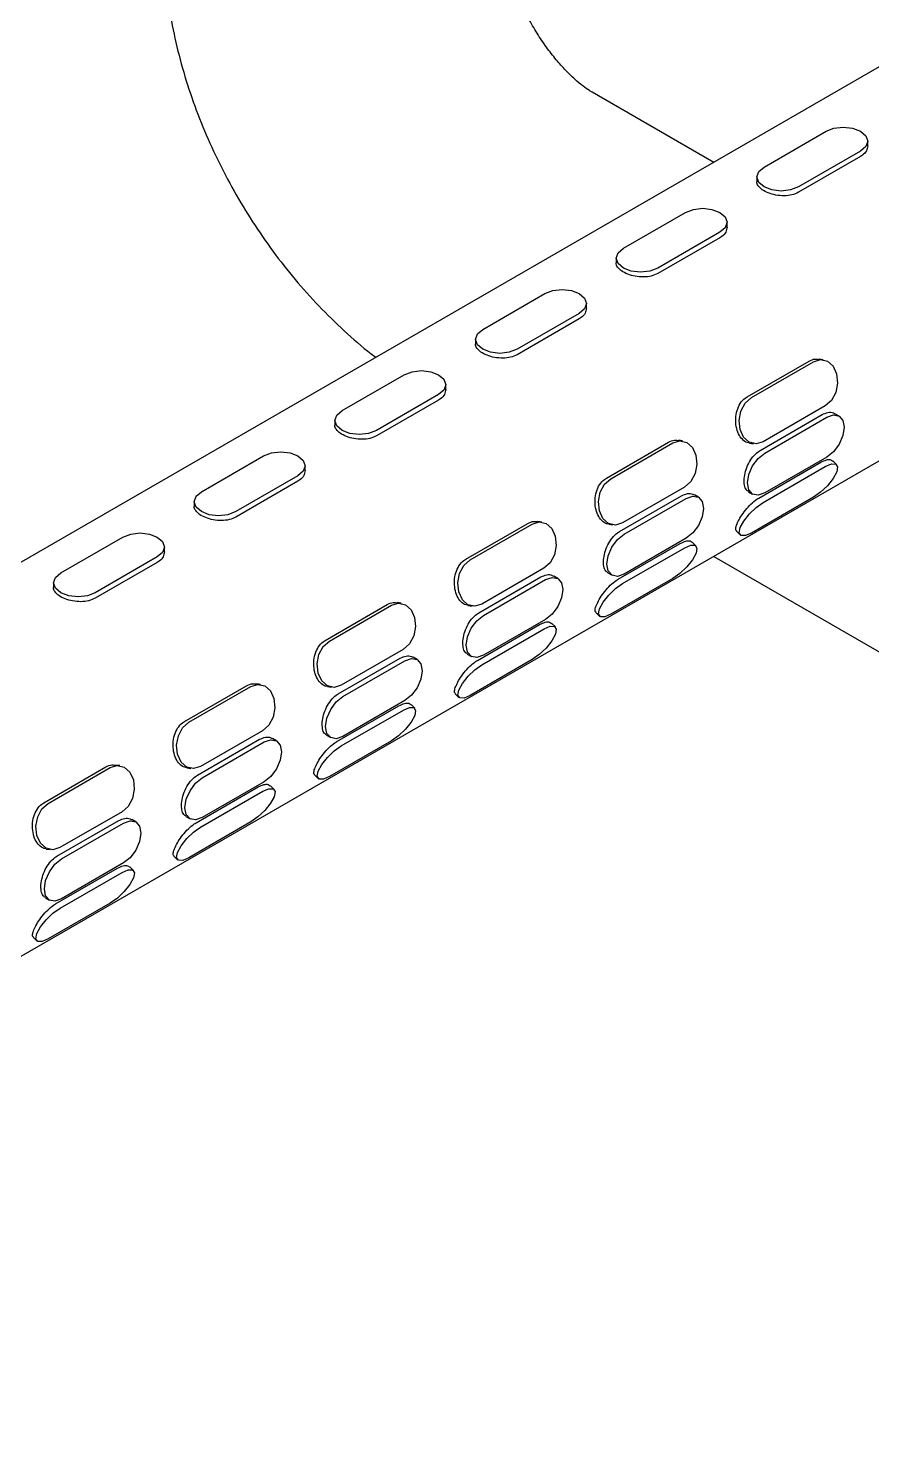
# Model space of a CAD drawing. Extents: x -1084 to 1049, y -151 to 450.
# Drawn here: x -523.1 to -487, y 298.6 to 358.5 of the extents above; entities that cross this region are included whole.
import ezdxf

# ---------------------------------------------------------------- set-up
doc = ezdxf.new("R2010")
doc.units = 0
doc.header["$LTSCALE"] = 23.1
doc.header["$MEASUREMENT"] = 0
doc.layers.get('0').update_dxf_attribs({"linetype": 'CONTINUOUS'})

msp = doc.modelspace()

# ---------------------------------------------------------------- linework, layer by layer
at = {"color": 7, "linetype": 'Continuous', "lineweight": 25}
for p, q in [((-485.02756, 357.77315), (-657.6622, 258.11329)), ((-493.76031, 352.73184), (-498.9483, 355.7268)), ((-491.60983, 352.53329), (-488.95845, 354.06391)), ((-487.18023, 353.43976), (-487.18039, 353.64035)), ((-487.48546, 353.21513), (-490.13684, 351.68452)), ((-487.48527, 352.98387), (-490.13666, 351.45326)), ((-491.9149, 352.10808), (-491.91474, 351.90749)), ((-497.61964, 349.06391), (-494.96825, 350.59452)), ((-493.19004, 349.97037), (-493.1902, 350.17096)), ((-493.49526, 349.74574), (-496.14665, 348.21513)), ((-493.49508, 349.51448), (-496.14646, 347.98387)), ((-497.92471, 348.63869), (-497.92455, 348.4381)), ((-503.62945, 345.59452), (-500.97806, 347.12513)), ((-499.19984, 346.50099), (-499.2, 346.70157)), ((-499.50507, 346.27636), (-502.15645, 344.74574)), ((-499.50488, 346.04509), (-502.15627, 344.51448)), ((-650.37186, 245.48467), (-477.73722, 345.14453)), ((-503.93451, 345.1693), (-503.93435, 344.96871)), ((-492.33754, 342.71125), (-489.68615, 344.24186)), ((-492.14949, 342.68195), (-489.49811, 344.21257)), ((-489.08525, 344.29701), (-489.25953, 344.32416)), ((-509.63925, 342.12513), (-506.98787, 343.65574)), ((-505.51488, 342.80697), (-508.16626, 341.27636)), ((-505.20965, 343.0316), (-505.20981, 343.23219)), ((-505.51469, 342.5757), (-508.16608, 341.04509)), ((-488.99304, 342.32316), (-491.64443, 340.79255)), ((-509.94432, 341.69991), (-509.94416, 341.49933)), ((-491.77635, 340.42389), (-489.12497, 341.9545)), ((-491.57617, 340.30854), (-488.92479, 341.83915)), ((-488.40409, 341.89074), (-488.5779, 341.9909)), ((-498.34734, 339.24186), (-495.69596, 340.77247)), ((-498.1593, 339.21257), (-495.50791, 340.74318)), ((-495.09506, 340.82762), (-495.26933, 340.85477)), ((-492.23156, 340.73525), (-492.05729, 340.7081)), ((-515.64906, 338.65574), (-512.99767, 340.18636)), ((-511.21946, 339.56221), (-511.21962, 339.7628)), ((-491.83053, 338.38854), (-489.17915, 339.91915)), ((-491.64236, 338.20105), (-488.99098, 339.73166)), ((-488.92343, 340.13741), (-491.57482, 338.6068)), ((-488.50708, 339.81508), (-488.66447, 339.97191)), ((-511.52468, 339.33758), (-514.17607, 337.80697)), ((-511.5245, 339.10632), (-514.17588, 337.57571)), ((-495.00285, 338.85377), (-497.65423, 337.32316)), ((-494.4139, 338.42136), (-494.58771, 338.52151)), ((-492.26933, 338.65537), (-492.09552, 338.55521)), ((-515.95412, 338.23053), (-515.95397, 338.02994)), ((-497.78616, 336.9545), (-495.13477, 338.48511)), ((-497.58598, 336.83915), (-494.93459, 338.36977)), ((-489.4935, 338.42285), (-492.14488, 336.89224)), ((-501.10486, 337.35824), (-501.27914, 337.38539)), ((-521.65886, 335.18636), (-519.00748, 336.71697)), ((-504.35715, 335.77247), (-501.70576, 337.30309)), ((-504.16911, 335.74318), (-501.51772, 337.27379)), ((-498.24137, 337.26586), (-498.06709, 337.23871)), ((-492.78618, 336.96564), (-492.62878, 336.80881)), ((-517.22926, 336.09282), (-517.22942, 336.29341)), ((-497.84034, 334.91915), (-495.18895, 336.44976)), ((-497.65217, 334.73166), (-495.00079, 336.26227)), ((-494.93324, 336.66803), (-497.58462, 335.13742)), ((-494.51688, 336.3457), (-494.67427, 336.50252)), ((-517.53449, 335.86819), (-520.18587, 334.33758)), ((-517.5343, 335.63693), (-520.18569, 334.10632)), ((-493.76031, 335.8946), (-480.01939, 327.96213)), ((-503.79596, 333.48511), (-501.14458, 335.01573)), ((-501.01266, 335.38438), (-503.66404, 333.85377)), ((-500.4237, 334.95197), (-500.59751, 335.05212)), ((-498.27913, 335.18598), (-498.10532, 335.08583)), ((-495.5033, 334.95346), (-498.15469, 333.42285)), ((-521.96393, 334.76114), (-521.96377, 334.56055)), ((-503.59579, 333.36977), (-500.9444, 334.90038)), ((-510.36696, 332.30309), (-507.71557, 333.8337)), ((-510.17891, 332.27379), (-507.52753, 333.8044)), ((-507.11467, 333.88885), (-507.28895, 333.916)), ((-504.25118, 333.79648), (-504.0769, 333.76933)), ((-500.94305, 333.19864), (-503.59443, 331.66803)), ((-498.79598, 333.49625), (-498.63859, 333.33943)), ((-503.85014, 331.44976), (-501.19876, 332.98037)), ((-503.66198, 331.26227), (-501.01059, 332.79289)), ((-500.52669, 332.87631), (-500.68408, 333.03313)), ((-509.80577, 330.01573), (-507.15439, 331.54634)), ((-507.02246, 331.915), (-509.67385, 330.38438)), ((-509.60559, 329.90038), (-506.95421, 331.43099)), ((-506.43351, 331.48258), (-506.60732, 331.58273)), ((-504.28894, 331.71659), (-504.11513, 331.61644)), ((-501.51311, 331.48407), (-504.1645, 329.95346)), ((-516.37676, 328.8337), (-513.72538, 330.36431)), ((-516.18872, 328.8044), (-513.53733, 330.33502)), ((-513.12448, 330.41946), (-513.29875, 330.44661)), ((-510.26098, 330.32709), (-510.08671, 330.29994)), ((-506.95285, 329.72925), (-509.60424, 328.19864)), ((-506.5365, 329.40692), (-506.69389, 329.56374)), ((-504.80579, 330.02686), (-504.6484, 329.87004)), ((-509.85995, 327.98037), (-507.20857, 329.51099)), ((-509.67178, 327.79289), (-507.0204, 329.3235)), ((-513.03227, 328.44561), (-515.68365, 326.915)), ((-515.81558, 326.54634), (-513.16419, 328.07695)), ((-515.6154, 326.43099), (-512.96401, 327.9616)), ((-512.44332, 328.01319), (-512.61713, 328.11335)), ((-510.29875, 328.2472), (-510.12494, 328.14705)), ((-507.52292, 328.01469), (-510.1743, 326.48407)), ((-522.38657, 325.36431), (-519.73518, 326.89492)), ((-522.19853, 325.33502), (-519.54714, 326.86563)), ((-519.13428, 326.95007), (-519.30856, 326.97722)), ((-516.27079, 326.8577), (-516.09651, 326.83055)), ((-510.81559, 326.55747), (-510.6582, 326.40065)), ((-515.86976, 324.51099), (-513.21837, 326.0416)), ((-512.96266, 326.25986), (-515.61404, 324.72925)), ((-512.5463, 325.93753), (-512.70369, 326.09436)), ((-515.68159, 324.3235), (-513.0302, 325.85411)), ((-519.04208, 324.97622), (-521.69346, 323.44561)), ((-516.30855, 324.77782), (-516.13474, 324.67766)), ((-521.82538, 323.07695), (-519.174, 324.60756)), ((-521.62521, 322.9616), (-518.97382, 324.49222)), ((-518.45312, 324.54381), (-518.62693, 324.64396)), ((-513.53272, 324.5453), (-516.18411, 323.01469)), ((-522.2806, 323.38831), (-522.10632, 323.36116)), ((-516.8254, 323.08809), (-516.66801, 322.93126)), ((-521.87956, 321.0416), (-519.22818, 322.57221)), ((-521.6914, 320.85411), (-519.04001, 322.38472)), ((-518.97247, 322.79048), (-521.62385, 321.25987)), ((-518.55611, 322.46815), (-518.7135, 322.62497)), ((-522.31836, 321.30843), (-522.14455, 321.20828)), ((-519.54253, 321.07591), (-522.19392, 319.5453)), ((-522.83521, 319.6187), (-522.67782, 319.46188))]:
    msp.add_line(p, q, dxfattribs=at)
at = {"color": 7, "linetype": 'Continuous', "lineweight": 25, "flags": 128}
for points in [[(-488.95845, 354.06391), (-488.62054, 354.19431), (-488.22195, 354.24025), (-487.82336, 354.19473), (-487.48546, 354.06469), (-487.25967, 353.86992), (-487.18039, 353.64007), (-487.25967, 353.41014), (-487.48546, 353.21513)], [(-490.13684, 351.68452), (-490.47475, 351.55412), (-490.87334, 351.50818), (-491.27193, 351.55369), (-491.60983, 351.68374), (-491.83561, 351.87851), (-491.9149, 352.10835), (-491.83561, 352.33828), (-491.60983, 352.53329)], [(-494.96825, 350.59452), (-494.63035, 350.72492), (-494.23176, 350.77086), (-493.83317, 350.72534), (-493.49526, 350.5953), (-493.26948, 350.40053), (-493.1902, 350.17068), (-493.26948, 349.94075), (-493.49526, 349.74574)], [(-496.14665, 348.21513), (-496.48455, 348.08473), (-496.88314, 348.03879), (-497.28173, 348.08431), (-497.61964, 348.21435), (-497.84542, 348.40912), (-497.92471, 348.63897), (-497.84542, 348.8689), (-497.61964, 349.06391)], [(-500.97806, 347.12513), (-500.64015, 347.25553), (-500.24156, 347.30147), (-499.84298, 347.25596), (-499.50507, 347.12591), (-499.27929, 346.93114), (-499.2, 346.7013), (-499.27929, 346.47137), (-499.50507, 346.27636)], [(-502.15645, 344.74574), (-502.49436, 344.61534), (-502.89295, 344.5694), (-503.29154, 344.61492), (-503.62945, 344.74496), (-503.85523, 344.93973), (-503.93451, 345.16958), (-503.85523, 345.39951), (-503.62945, 345.59452)], [(-489.49811, 344.21257), (-489.19704, 344.30336), (-488.90336, 344.23651), (-488.66178, 344.02219), (-488.50908, 343.69303), (-488.4685, 343.29915), (-488.54623, 342.9005), (-488.73042, 342.55777), (-488.99304, 342.32316)], [(-506.98787, 343.65574), (-506.64996, 343.78614), (-506.25137, 343.83208), (-505.85278, 343.78657), (-505.51487, 343.65653), (-505.28909, 343.46176), (-505.20981, 343.23191), (-505.28909, 343.00198), (-505.51488, 342.80697)], [(-508.16626, 341.27636), (-508.50417, 341.14596), (-508.90276, 341.10002), (-509.30134, 341.14553), (-509.63925, 341.27557), (-509.86503, 341.47034), (-509.94432, 341.70019), (-509.86503, 341.93012), (-509.63925, 342.12513)], [(-491.64443, 340.79255), (-491.9455, 340.70175), (-492.23917, 340.7686), (-492.48075, 340.98292), (-492.63346, 341.31208), (-492.67403, 341.70597), (-492.59631, 342.10462), (-492.41212, 342.44734), (-492.14949, 342.68195)], [(-488.92479, 341.83915), (-488.64289, 341.93709), (-488.40381, 341.89058), (-488.24394, 341.7067), (-488.18761, 341.41345), (-488.24342, 341.05548), (-488.40285, 340.68727), (-488.64164, 340.36489), (-488.92343, 340.13741)], [(-512.99767, 340.18636), (-512.65977, 340.31676), (-512.26118, 340.3627), (-511.86259, 340.31718), (-511.52468, 340.18714), (-511.2989, 339.99237), (-511.21962, 339.76252), (-511.2989, 339.53259), (-511.52468, 339.33758)], [(-495.50791, 340.74318), (-495.20685, 340.83397), (-494.91317, 340.76712), (-494.67159, 340.5528), (-494.51889, 340.22364), (-494.47831, 339.82976), (-494.55603, 339.43111), (-494.74023, 339.08839), (-495.00285, 338.85377)], [(-491.57482, 338.6068), (-491.85671, 338.50887), (-492.0958, 338.55538), (-492.25567, 338.73925), (-492.31199, 339.0325), (-492.25619, 339.39048), (-492.09676, 339.75869), (-491.85797, 340.08107), (-491.57617, 340.30854)], [(-488.99098, 339.73166), (-488.72826, 339.84455), (-488.54379, 339.84063), (-488.46565, 339.72049), (-488.50574, 339.50243), (-488.65796, 339.21963), (-488.89912, 338.91516), (-489.19253, 338.63537), (-489.4935, 338.42285)], [(-497.65423, 337.32316), (-497.9553, 337.23236), (-498.24898, 337.29921), (-498.49056, 337.51353), (-498.64326, 337.84269), (-498.68384, 338.23658), (-498.60612, 338.63523), (-498.42192, 338.97795), (-498.1593, 339.21257)], [(-514.17607, 337.80697), (-514.51397, 337.67657), (-514.91256, 337.63063), (-515.31115, 337.67614), (-515.64906, 337.80619), (-515.87484, 338.00096), (-515.95413, 338.2308), (-515.87484, 338.46073), (-515.64906, 338.65574)], [(-494.93459, 338.36977), (-494.6527, 338.4677), (-494.41362, 338.42119), (-494.25374, 338.23732), (-494.19742, 337.94407), (-494.25322, 337.58609), (-494.41266, 337.21788), (-494.65145, 336.8955), (-494.93324, 336.66803)], [(-492.14488, 336.89224), (-492.4076, 336.77934), (-492.59207, 336.78327), (-492.67021, 336.90341), (-492.63012, 337.12147), (-492.4779, 337.40427), (-492.23674, 337.70874), (-491.94333, 337.98853), (-491.64236, 338.20105)], [(-501.51772, 337.27379), (-501.21665, 337.36459), (-500.92298, 337.29773), (-500.6814, 337.08342), (-500.52869, 336.75426), (-500.48811, 336.36037), (-500.56584, 335.96172), (-500.75003, 335.619), (-501.01266, 335.38438)], [(-519.00748, 336.71697), (-518.66957, 336.84737), (-518.27098, 336.89331), (-517.8724, 336.84779), (-517.53449, 336.71775), (-517.30871, 336.52298), (-517.22942, 336.29313), (-517.30871, 336.0632), (-517.53449, 335.86819)], [(-497.58462, 335.13742), (-497.86652, 335.03948), (-498.1056, 335.08599), (-498.26548, 335.26986), (-498.3218, 335.56311), (-498.266, 335.92109), (-498.10656, 336.2893), (-497.86777, 336.61168), (-497.58598, 336.83915)], [(-495.00079, 336.26227), (-494.73807, 336.37517), (-494.5536, 336.37124), (-494.47546, 336.2511), (-494.51555, 336.03304), (-494.66776, 335.75024), (-494.90893, 335.44577), (-495.20233, 335.16598), (-495.5033, 334.95346)], [(-503.66404, 333.85377), (-503.96511, 333.76298), (-504.25879, 333.82983), (-504.50037, 334.04415), (-504.65307, 334.3733), (-504.69365, 334.76719), (-504.61592, 335.16584), (-504.43173, 335.50856), (-504.16911, 335.74318)], [(-520.18587, 334.33758), (-520.52378, 334.20718), (-520.92237, 334.16124), (-521.32096, 334.20676), (-521.65887, 334.3368), (-521.88465, 334.53157), (-521.96393, 334.76142), (-521.88465, 334.99135), (-521.65886, 335.18636)], [(-500.9444, 334.90038), (-500.66251, 334.99831), (-500.42342, 334.9518), (-500.26355, 334.76793), (-500.20723, 334.47468), (-500.26303, 334.1167), (-500.42246, 333.74849), (-500.66125, 333.42611), (-500.94305, 333.19864)], [(-498.15469, 333.42285), (-498.41741, 333.30996), (-498.60188, 333.31388), (-498.68002, 333.43402), (-498.63993, 333.65209), (-498.48771, 333.93488), (-498.24654, 334.23935), (-497.95314, 334.51914), (-497.65217, 334.73166)], [(-507.52753, 333.8044), (-507.22646, 333.8952), (-506.93278, 333.82835), (-506.6912, 333.61403), (-506.5385, 333.28487), (-506.49792, 332.89098), (-506.57565, 332.49233), (-506.75984, 332.14961), (-507.02246, 331.915)], [(-503.59443, 331.66803), (-503.87633, 331.57009), (-504.11541, 331.6166), (-504.27528, 331.80048), (-504.3316, 332.09373), (-504.2758, 332.4517), (-504.11637, 332.81991), (-503.87758, 333.14229), (-503.59579, 333.36977)], [(-501.01059, 332.79289), (-500.74787, 332.90578), (-500.5634, 332.90186), (-500.48526, 332.78172), (-500.52536, 332.56365), (-500.67757, 332.28086), (-500.91874, 331.97639), (-501.21214, 331.69659), (-501.51311, 331.48407)], [(-509.67385, 330.38438), (-509.97492, 330.29359), (-510.26859, 330.36044), (-510.51017, 330.57476), (-510.66288, 330.90392), (-510.70345, 331.2978), (-510.62573, 331.69645), (-510.44154, 332.03917), (-510.17891, 332.27379)], [(-506.95421, 331.43099), (-506.67231, 331.52893), (-506.43323, 331.48242), (-506.27336, 331.29854), (-506.21703, 331.00529), (-506.27284, 330.64731), (-506.43227, 330.27911), (-506.67106, 329.95673), (-506.95285, 329.72925)], [(-504.1645, 329.95346), (-504.42721, 329.84057), (-504.61169, 329.84449), (-504.68982, 329.96463), (-504.64973, 330.1827), (-504.49752, 330.46549), (-504.25635, 330.76996), (-503.96295, 331.04976), (-503.66198, 331.26227)], [(-513.53733, 330.33502), (-513.23627, 330.42581), (-512.94259, 330.35896), (-512.70101, 330.14464), (-512.54831, 329.81548), (-512.50773, 329.4216), (-512.58545, 329.02295), (-512.76965, 328.68022), (-513.03227, 328.44561)], [(-509.60424, 328.19864), (-509.88613, 328.1007), (-510.12522, 328.14721), (-510.28509, 328.33109), (-510.34141, 328.62434), (-510.28561, 328.98232), (-510.12618, 329.35052), (-509.88739, 329.6729), (-509.60559, 329.90038)], [(-507.0204, 329.3235), (-506.75768, 329.43639), (-506.57321, 329.43247), (-506.49507, 329.31233), (-506.53516, 329.09426), (-506.68738, 328.81147), (-506.92854, 328.507), (-507.22195, 328.22721), (-507.52292, 328.01469)], [(-515.68365, 326.915), (-515.98472, 326.8242), (-516.2784, 326.89105), (-516.51998, 327.10537), (-516.67268, 327.43453), (-516.71326, 327.82842), (-516.63554, 328.22707), (-516.45134, 328.56979), (-516.18872, 328.8044)], [(-512.96401, 327.9616), (-512.68212, 328.05954), (-512.44303, 328.01303), (-512.28316, 327.82915), (-512.22684, 327.5359), (-512.28264, 327.17793), (-512.44208, 326.80972), (-512.68087, 326.48734), (-512.96266, 326.25986)], [(-510.1743, 326.48407), (-510.43702, 326.37118), (-510.62149, 326.3751), (-510.69963, 326.49524), (-510.65954, 326.71331), (-510.50732, 326.9961), (-510.26616, 327.30057), (-509.97275, 327.58037), (-509.67178, 327.79289)], [(-519.54714, 326.86563), (-519.24607, 326.95642), (-518.95239, 326.88957), (-518.71082, 326.67525), (-518.55811, 326.34609), (-518.51753, 325.95221), (-518.59526, 325.55356), (-518.77945, 325.21084), (-519.04208, 324.97622)], [(-515.61404, 324.72925), (-515.89594, 324.63132), (-516.13502, 324.67783), (-516.2949, 324.8617), (-516.35122, 325.15495), (-516.29542, 325.51293), (-516.13598, 325.88114), (-515.89719, 326.20352), (-515.6154, 326.43099)], [(-513.0302, 325.85411), (-512.76749, 325.967), (-512.58302, 325.96308), (-512.50488, 325.84294), (-512.54497, 325.62488), (-512.69718, 325.34208), (-512.93835, 325.03761), (-513.23175, 324.75782), (-513.53272, 324.5453)], [(-521.69346, 323.44561), (-521.99453, 323.35481), (-522.28821, 323.42166), (-522.52979, 323.63598), (-522.68249, 323.96514), (-522.72307, 324.35903), (-522.64534, 324.75768), (-522.46115, 325.1004), (-522.19853, 325.33502)], [(-518.97382, 324.49222), (-518.69192, 324.59015), (-518.45284, 324.54364), (-518.29297, 324.35977), (-518.23665, 324.06652), (-518.29245, 323.70854), (-518.45188, 323.34033), (-518.69067, 323.01795), (-518.97247, 322.79048)], [(-516.18411, 323.01469), (-516.44683, 322.90179), (-516.6313, 322.90572), (-516.70944, 323.02586), (-516.66935, 323.24392), (-516.51713, 323.52672), (-516.27596, 323.83119), (-515.98256, 324.11098), (-515.68159, 324.3235)], [(-521.62385, 321.25987), (-521.90575, 321.16193), (-522.14483, 321.20844), (-522.3047, 321.39231), (-522.36102, 321.68556), (-522.30522, 322.04354), (-522.14579, 322.41175), (-521.907, 322.73413), (-521.62521, 322.9616)], [(-519.04001, 322.38472), (-518.77729, 322.49762), (-518.59282, 322.49369), (-518.51468, 322.37355), (-518.55478, 322.15549), (-518.70699, 321.87269), (-518.94816, 321.56822), (-519.24156, 321.28843), (-519.54253, 321.07591)], [(-522.19392, 319.5453), (-522.45663, 319.43241), (-522.6411, 319.43633), (-522.71924, 319.55647), (-522.67915, 319.77454), (-522.52694, 320.05733), (-522.28577, 320.3618), (-521.99237, 320.64159), (-521.6914, 320.85411)]]:
    msp.add_lwpolyline(points, dxfattribs=at)
at = {"color": 7, "linetype": 'Continuous', "lineweight": 25}
for points, knots in [([(-517.24937, 362.16898), (-517.24498, 361.87881), (-517.23336, 361.11132), (-517.11612, 359.85344), (-516.87631, 358.39925), (-516.52747, 356.94454), (-516.07721, 355.50069), (-515.531, 354.07854), (-514.89459, 352.68686), (-514.17282, 351.3332), (-513.36991, 350.02479), (-512.48966, 348.76851), (-511.53462, 347.57276), (-510.50914, 346.44102), (-509.40757, 345.3971), (-508.62965, 344.71559), (-508.20519, 344.41622), (-508.18708, 344.40344)], [0, 0, 0, 0, 0.04437936, 0.11738324, 0.19059298, 0.2639198, 0.3370692, 0.40995061, 0.482599, 0.5551279, 0.62769529, 0.70045463, 0.77356111, 0.84719993, 0.92153092, 0.99665178, 1, 1, 1, 1]), ([(-498.9483, 355.7268), (-498.98833, 355.75066), (-499.0983, 355.81621), (-499.3465, 355.98994), (-499.69237, 356.27621), (-500.08246, 356.6527), (-500.49615, 357.1148), (-500.91397, 357.65349), (-501.31612, 358.25353), (-501.68463, 358.89472), (-502.00404, 359.55216), (-502.26318, 360.19827), (-502.45616, 360.80438), (-502.58327, 361.3437), (-502.65067, 361.79), (-502.66661, 362.04469), (-502.66734, 362.14783), (-502.66749, 362.16898)], [0, 0, 0, 0, 0.03852048, 0.10583482, 0.17395785, 0.24383171, 0.31565157, 0.3892632, 0.46426886, 0.540126, 0.6162231, 0.69175824, 0.76622831, 0.83931987, 0.91102256, 0.98176101, 1, 1, 1, 1]), ([(-487.18112, 353.43984), (-487.19192, 353.36663), (-487.2137, 353.21902), (-487.35137, 353.06791), (-487.4581, 353.00092), (-487.48527, 352.98387)], [0, 0, 0, 0, 0.42312591, 0.85310879, 1, 1, 1, 1]), ([(-490.13666, 351.45326), (-490.22706, 351.41174), (-490.40786, 351.32873), (-490.75281, 351.29352), (-491.10653, 351.32483), (-491.43567, 351.41852), (-491.70409, 351.55743), (-491.86491, 351.72407), (-491.93349, 351.84609), (-491.91414, 351.90648), (-491.91385, 351.90741)], [0, 0, 0, 0, 0.14221509, 0.28439485, 0.42748983, 0.5711953, 0.71391374, 0.85560215, 0.99779149, 1, 1, 1, 1]), ([(-493.19093, 349.97046), (-493.20173, 349.89724), (-493.22351, 349.74963), (-493.36118, 349.59853), (-493.4679, 349.53154), (-493.49508, 349.51448)], [0, 0, 0, 0, 0.42312591, 0.85310879, 1, 1, 1, 1]), ([(-496.14646, 347.98387), (-496.23687, 347.94236), (-496.41766, 347.85934), (-496.76262, 347.82414), (-497.11634, 347.85544), (-497.44548, 347.94913), (-497.71389, 348.08804), (-497.87472, 348.25469), (-497.9433, 348.3767), (-497.92395, 348.43709), (-497.92365, 348.43802)], [0, 0, 0, 0, 0.14221509, 0.28439485, 0.42748983, 0.5711953, 0.71391374, 0.85560215, 0.99779149, 1, 1, 1, 1]), ([(-499.20073, 346.50107), (-499.21154, 346.42786), (-499.23331, 346.28025), (-499.37099, 346.12914), (-499.47771, 346.06215), (-499.50488, 346.04509)], [0, 0, 0, 0, 0.42312591, 0.85310879, 1, 1, 1, 1]), ([(-502.15627, 344.51448), (-502.24668, 344.47297), (-502.42747, 344.38996), (-502.77242, 344.35475), (-503.12615, 344.38605), (-503.45529, 344.47974), (-503.7237, 344.61865), (-503.88453, 344.7853), (-503.9531, 344.90732), (-503.93376, 344.96771), (-503.93346, 344.96863)], [0, 0, 0, 0, 0.14221509, 0.28439485, 0.42748983, 0.5711953, 0.71391374, 0.85560215, 0.99779149, 1, 1, 1, 1]), ([(-489.68615, 344.24186), (-489.59966, 344.28274), (-489.46085, 344.34835), (-489.31593, 344.32076), (-489.26131, 344.31036)], [0, 0, 0, 0, 0.62307917, 1, 1, 1, 1]), ([(-505.21054, 343.03168), (-505.22134, 342.95847), (-505.24312, 342.81086), (-505.38079, 342.65975), (-505.48752, 342.59276), (-505.51469, 342.5757)], [0, 0, 0, 0, 0.42312591, 0.85310879, 1, 1, 1, 1]), ([(-492.22978, 340.74905), (-492.26205, 340.75055), (-492.37655, 340.75586), (-492.54471, 340.8847), (-492.71002, 341.11936), (-492.80822, 341.4344), (-492.83127, 341.78384), (-492.77413, 342.13251), (-492.63677, 342.44012), (-492.47442, 342.62443), (-492.36532, 342.69363), (-492.33754, 342.71125)], [0, 0, 0, 0, 0.05078766, 0.1802188, 0.31020213, 0.43929268, 0.56745156, 0.69606354, 0.82581931, 0.95564784, 1, 1, 1, 1]), ([(-489.12497, 341.9545), (-489.04223, 341.99076), (-488.87677, 342.06328), (-488.68325, 342.05651), (-488.60485, 341.99527), (-488.58485, 341.97965)], [0, 0, 0, 0, 0.42696802, 0.85382997, 1, 1, 1, 1]), ([(-508.16608, 341.04509), (-508.25648, 341.00358), (-508.43728, 340.92057), (-508.78223, 340.88536), (-509.13595, 340.91666), (-509.46509, 341.01036), (-509.73351, 341.14927), (-509.89433, 341.31591), (-509.96291, 341.43793), (-509.94356, 341.49832), (-509.94327, 341.49924)], [0, 0, 0, 0, 0.14221509, 0.28439485, 0.42748983, 0.5711953, 0.71391374, 0.85560215, 0.99779149, 1, 1, 1, 1]), ([(-495.69596, 340.77247), (-495.60947, 340.81335), (-495.47065, 340.87896), (-495.32574, 340.85137), (-495.27112, 340.84098)], [0, 0, 0, 0, 0.62307917, 1, 1, 1, 1]), ([(-492.26238, 338.66661), (-492.29726, 338.6864), (-492.38525, 338.73632), (-492.45345, 338.9286), (-492.46777, 339.20605), (-492.40856, 339.5303), (-492.28255, 339.86009), (-492.09632, 340.15685), (-491.91488, 340.3374), (-491.80447, 340.40633), (-491.77635, 340.42389)], [0, 0, 0, 0, 0.09433935, 0.23793961, 0.38055355, 0.52213823, 0.66422346, 0.80757232, 0.95100155, 1, 1, 1, 1]), ([(-489.17915, 339.91915), (-489.09901, 339.95785), (-488.93874, 340.03524), (-488.75744, 340.04245), (-488.6977, 339.98639), (-488.67285, 339.96307)], [0, 0, 0, 0, 0.36879429, 0.73749696, 1, 1, 1, 1]), ([(-511.22035, 339.56229), (-511.23115, 339.48908), (-511.25293, 339.34147), (-511.3906, 339.19036), (-511.49732, 339.12337), (-511.5245, 339.10632)], [0, 0, 0, 0, 0.42312591, 0.85310879, 1, 1, 1, 1]), ([(-498.23959, 337.27966), (-498.27186, 337.28116), (-498.38636, 337.28647), (-498.55452, 337.41531), (-498.71983, 337.64997), (-498.81802, 337.96502), (-498.84108, 338.31445), (-498.78393, 338.66312), (-498.64658, 338.97073), (-498.48423, 339.15505), (-498.37512, 339.22424), (-498.34734, 339.24186)], [0, 0, 0, 0, 0.05078766, 0.1802188, 0.31020213, 0.43929268, 0.56745156, 0.69606354, 0.82581931, 0.95564784, 1, 1, 1, 1]), ([(-495.13477, 338.48511), (-495.05203, 338.52138), (-494.88657, 338.59389), (-494.69306, 338.58712), (-494.61466, 338.52589), (-494.59466, 338.51027)], [0, 0, 0, 0, 0.42696802, 0.85382997, 1, 1, 1, 1]), ([(-514.17588, 337.57571), (-514.26629, 337.53419), (-514.44708, 337.45118), (-514.79204, 337.41597), (-515.14576, 337.44728), (-515.4749, 337.54097), (-515.74331, 337.67988), (-515.90414, 337.84652), (-515.97272, 337.96854), (-515.95337, 338.02893), (-515.95307, 338.02986)], [0, 0, 0, 0, 0.14221509, 0.28439485, 0.42748983, 0.5711953, 0.71391374, 0.85560215, 0.99779149, 1, 1, 1, 1]), ([(-492.77779, 336.97447), (-492.78697, 336.97866), (-492.82765, 336.99722), (-492.81806, 337.11739), (-492.74946, 337.32516), (-492.60658, 337.58927), (-492.40961, 337.8706), (-492.17233, 338.13488), (-491.97079, 338.30311), (-491.859, 338.3712), (-491.83053, 338.38854)], [0, 0, 0, 0, 0.04415571, 0.19571302, 0.34622935, 0.49565939, 0.64561772, 0.79690969, 0.94828649, 1, 1, 1, 1]), ([(-501.70576, 337.30309), (-501.61927, 337.34396), (-501.48046, 337.40957), (-501.33555, 337.38199), (-501.28093, 337.37159)], [0, 0, 0, 0, 0.62307917, 1, 1, 1, 1]), ([(-498.27218, 335.19722), (-498.30707, 335.21701), (-498.39506, 335.26693), (-498.46325, 335.45921), (-498.47758, 335.73666), (-498.41837, 336.06091), (-498.29236, 336.39071), (-498.10613, 336.68746), (-497.92469, 336.86801), (-497.81427, 336.93695), (-497.78616, 336.9545)], [0, 0, 0, 0, 0.09433935, 0.23793961, 0.38055355, 0.52213823, 0.66422346, 0.80757232, 0.95100155, 1, 1, 1, 1]), ([(-495.18895, 336.44976), (-495.10881, 336.48846), (-494.94855, 336.56585), (-494.76724, 336.57307), (-494.7075, 336.517), (-494.68266, 336.49369)], [0, 0, 0, 0, 0.36879429, 0.73749696, 1, 1, 1, 1]), ([(-517.23015, 336.09291), (-517.24096, 336.01969), (-517.26273, 335.87208), (-517.40041, 335.72098), (-517.50713, 335.65399), (-517.5343, 335.63693)], [0, 0, 0, 0, 0.42312591, 0.85310879, 1, 1, 1, 1]), ([(-504.24939, 333.81027), (-504.28166, 333.81177), (-504.39617, 333.81709), (-504.56433, 333.94593), (-504.72964, 334.18058), (-504.82783, 334.49563), (-504.85088, 334.84506), (-504.79374, 335.19373), (-504.65638, 335.50135), (-504.49404, 335.68566), (-504.38493, 335.75485), (-504.35715, 335.77247)], [0, 0, 0, 0, 0.050787658, 0.180218798, 0.310202135, 0.439292683, 0.567451565, 0.69606354, 0.82581931, 0.955647838, 1, 1, 1, 1]), ([(-501.14458, 335.01573), (-501.06184, 335.05199), (-500.89638, 335.12451), (-500.70287, 335.11773), (-500.62446, 335.0565), (-500.60447, 335.04088)], [0, 0, 0, 0, 0.42696802, 0.85382997, 1, 1, 1, 1]), ([(-498.7876, 333.50508), (-498.79677, 333.50927), (-498.83746, 333.52784), (-498.82787, 333.648), (-498.75926, 333.85577), (-498.61638, 334.11988), (-498.41941, 334.40122), (-498.18214, 334.66549), (-497.9806, 334.83372), (-497.86881, 334.90181), (-497.84034, 334.91915)], [0, 0, 0, 0, 0.044155713, 0.195713018, 0.346229355, 0.495659391, 0.645617723, 0.796909691, 0.948286494, 1, 1, 1, 1]), ([(-520.18569, 334.10632), (-520.2761, 334.06481), (-520.45689, 333.98179), (-520.80184, 333.94659), (-521.15557, 333.97789), (-521.48471, 334.07158), (-521.75312, 334.21049), (-521.91395, 334.37714), (-521.98252, 334.49915), (-521.96318, 334.55954), (-521.96288, 334.56047)], [0, 0, 0, 0, 0.14221509, 0.28439485, 0.42748983, 0.5711953, 0.71391374, 0.85560215, 0.99779149, 1, 1, 1, 1]), ([(-507.71557, 333.8337), (-507.62908, 333.87458), (-507.49027, 333.94018), (-507.34535, 333.9126), (-507.29073, 333.9022)], [0, 0, 0, 0, 0.62307917, 1, 1, 1, 1]), ([(-504.28199, 331.72783), (-504.31687, 331.74763), (-504.40486, 331.79754), (-504.47306, 331.98982), (-504.48739, 332.26727), (-504.42817, 332.59152), (-504.30217, 332.92132), (-504.11594, 333.21808), (-503.93449, 333.39862), (-503.82408, 333.46756), (-503.79596, 333.48511)], [0, 0, 0, 0, 0.09433935, 0.23793961, 0.38055355, 0.52213823, 0.66422346, 0.80757232, 0.95100155, 1, 1, 1, 1]), ([(-501.19876, 332.98037), (-501.11862, 333.01907), (-500.95836, 333.09647), (-500.77705, 333.10368), (-500.71731, 333.04761), (-500.69247, 333.0243)], [0, 0, 0, 0, 0.36879429, 0.73749696, 1, 1, 1, 1]), ([(-510.2592, 330.34089), (-510.29147, 330.34238), (-510.40597, 330.3477), (-510.57413, 330.47654), (-510.73944, 330.7112), (-510.83764, 331.02624), (-510.86069, 331.37567), (-510.80355, 331.72434), (-510.66619, 332.03196), (-510.50384, 332.21627), (-510.39474, 332.28547), (-510.36696, 332.30309)], [0, 0, 0, 0, 0.05078766, 0.1802188, 0.31020213, 0.43929268, 0.56745156, 0.69606354, 0.82581931, 0.95564784, 1, 1, 1, 1]), ([(-507.15439, 331.54634), (-507.07165, 331.5826), (-506.90619, 331.65512), (-506.71267, 331.64834), (-506.63427, 331.58711), (-506.61427, 331.57149)], [0, 0, 0, 0, 0.42696802, 0.85382997, 1, 1, 1, 1]), ([(-504.7974, 330.03569), (-504.80658, 330.03988), (-504.84726, 330.05845), (-504.83768, 330.17861), (-504.76907, 330.38638), (-504.62619, 330.65049), (-504.42922, 330.93183), (-504.19194, 331.19611), (-503.99041, 331.36433), (-503.87861, 331.43242), (-503.85014, 331.44976)], [0, 0, 0, 0, 0.04415571, 0.19571302, 0.34622935, 0.49565939, 0.64561772, 0.79690969, 0.94828649, 1, 1, 1, 1]), ([(-513.72538, 330.36431), (-513.63889, 330.40519), (-513.50007, 330.4708), (-513.35516, 330.44321), (-513.30054, 330.43281)], [0, 0, 0, 0, 0.62307917, 1, 1, 1, 1]), ([(-510.2918, 328.25845), (-510.32668, 328.27824), (-510.41467, 328.32816), (-510.48287, 328.52043), (-510.49719, 328.79789), (-510.43798, 329.12213), (-510.31197, 329.45193), (-510.12574, 329.74869), (-509.9443, 329.92923), (-509.83389, 329.99817), (-509.80577, 330.01573)], [0, 0, 0, 0, 0.09433935, 0.23793961, 0.38055355, 0.52213823, 0.66422346, 0.80757232, 0.95100155, 1, 1, 1, 1]), ([(-507.20857, 329.51099), (-507.12843, 329.54969), (-506.96816, 329.62708), (-506.78686, 329.63429), (-506.72712, 329.57823), (-506.70227, 329.55491)], [0, 0, 0, 0, 0.36879429, 0.73749696, 1, 1, 1, 1]), ([(-516.26901, 326.8715), (-516.30128, 326.873), (-516.41578, 326.87831), (-516.58394, 327.00715), (-516.74925, 327.24181), (-516.84744, 327.55685), (-516.8705, 327.90629), (-516.81335, 328.25496), (-516.676, 328.56257), (-516.51365, 328.74688), (-516.40454, 328.81608), (-516.37676, 328.8337)], [0, 0, 0, 0, 0.05078766, 0.1802188, 0.31020213, 0.43929268, 0.56745156, 0.69606354, 0.82581931, 0.95564784, 1, 1, 1, 1]), ([(-513.16419, 328.07695), (-513.08145, 328.11321), (-512.91599, 328.18573), (-512.72248, 328.17896), (-512.64408, 328.11772), (-512.62408, 328.1021)], [0, 0, 0, 0, 0.42696802, 0.85382997, 1, 1, 1, 1]), ([(-510.80721, 326.56631), (-510.81639, 326.57049), (-510.85707, 326.58906), (-510.84748, 326.70922), (-510.77888, 326.91699), (-510.636, 327.1811), (-510.43903, 327.46244), (-510.20175, 327.72672), (-510.00021, 327.89494), (-509.88842, 327.96304), (-509.85995, 327.98037)], [0, 0, 0, 0, 0.04415571, 0.19571302, 0.34622935, 0.49565939, 0.64561772, 0.79690969, 0.94828649, 1, 1, 1, 1]), ([(-519.73518, 326.89492), (-519.64869, 326.9358), (-519.50988, 327.00141), (-519.36497, 326.97382), (-519.31035, 326.96343)], [0, 0, 0, 0, 0.62307917, 1, 1, 1, 1]), ([(-516.3016, 324.78906), (-516.33649, 324.80885), (-516.42448, 324.85877), (-516.49267, 325.05105), (-516.507, 325.3285), (-516.44779, 325.65275), (-516.32178, 325.98254), (-516.13555, 326.2793), (-515.95411, 326.45985), (-515.84369, 326.52878), (-515.81558, 326.54634)], [0, 0, 0, 0, 0.09433935, 0.23793961, 0.38055355, 0.52213823, 0.66422346, 0.80757232, 0.95100155, 1, 1, 1, 1]), ([(-513.21837, 326.0416), (-513.13823, 326.0803), (-512.97797, 326.15769), (-512.79666, 326.1649), (-512.73692, 326.10884), (-512.71208, 326.08552)], [0, 0, 0, 0, 0.36879429, 0.73749696, 1, 1, 1, 1]), ([(-522.27881, 323.40211), (-522.31108, 323.40361), (-522.42559, 323.40892), (-522.59375, 323.53776), (-522.75906, 323.77242), (-522.85725, 324.08747), (-522.8803, 324.4369), (-522.82316, 324.78557), (-522.6858, 325.09318), (-522.52345, 325.2775), (-522.41435, 325.34669), (-522.38657, 325.36431)], [0, 0, 0, 0, 0.05078766, 0.1802188, 0.31020213, 0.43929268, 0.56745156, 0.69606354, 0.82581931, 0.95564784, 1, 1, 1, 1]), ([(-519.174, 324.60756), (-519.09126, 324.64383), (-518.9258, 324.71634), (-518.73229, 324.70957), (-518.65388, 324.64834), (-518.63389, 324.63272)], [0, 0, 0, 0, 0.42696802, 0.85382997, 1, 1, 1, 1]), ([(-516.81702, 323.09692), (-516.82619, 323.10111), (-516.86688, 323.11967), (-516.85729, 323.23984), (-516.78868, 323.44761), (-516.6458, 323.71172), (-516.44883, 323.99305), (-516.21156, 324.25733), (-516.01002, 324.42556), (-515.89822, 324.49365), (-515.86976, 324.51099)], [0, 0, 0, 0, 0.04415571, 0.19571302, 0.34622935, 0.49565939, 0.64561772, 0.79690969, 0.94828649, 1, 1, 1, 1]), ([(-522.31141, 321.31967), (-522.34629, 321.33946), (-522.43428, 321.38938), (-522.50248, 321.58166), (-522.51681, 321.85911), (-522.45759, 322.18336), (-522.33159, 322.51316), (-522.14536, 322.80991), (-521.96391, 322.99046), (-521.8535, 323.0594), (-521.82538, 323.07695)], [0, 0, 0, 0, 0.09433935, 0.23793961, 0.38055355, 0.52213823, 0.66422346, 0.80757232, 0.95100155, 1, 1, 1, 1]), ([(-519.22818, 322.57221), (-519.14804, 322.61091), (-518.98778, 322.6883), (-518.80647, 322.69552), (-518.74673, 322.63945), (-518.72189, 322.61614)], [0, 0, 0, 0, 0.36879429, 0.73749696, 1, 1, 1, 1]), ([(-522.82682, 319.62753), (-522.836, 319.63172), (-522.87668, 319.65029), (-522.8671, 319.77045), (-522.79849, 319.97822), (-522.65561, 320.24233), (-522.45864, 320.52367), (-522.22136, 320.78794), (-522.01983, 320.95617), (-521.90803, 321.02426), (-521.87956, 321.0416)], [0, 0, 0, 0, 0.04415571, 0.19571302, 0.34622935, 0.49565939, 0.64561772, 0.79690969, 0.94828649, 1, 1, 1, 1])]:
    msp.add_open_spline(points, degree=3, knots=knots, dxfattribs=at)

doc.saveas('drawing.dxf')
